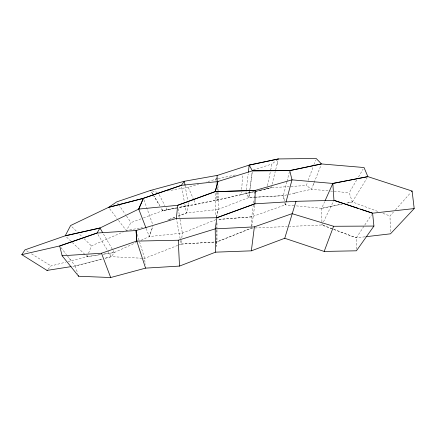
<?xml version="1.0" encoding="UTF-8"?>
<svg xmlns="http://www.w3.org/2000/svg" width="436" height="436" viewBox="0 0 436 436"><rect width="100%" height="100%" fill="white"/><g stroke="black" fill="none" stroke-linecap="round" stroke-linejoin="round"><path stroke-width="0.33" stroke-dasharray="2.18 1.64" d="M216.915 229.81L216.915 241.904L216.327 246.4L216.915 241.882L216.915 222.213L216.915 228.3M251.561 227.385L251.55 228.083L216.915 241.904L215.237 242.018M251.583 225.979L251.741 216.861L253.267 205.258M216.403 192.331L216.67 200.293L217.635 199.841L162.726 210.67L161.206 208.141L162.715 210.648L195.791 204.544L241.124 194.794L241.364 192.113M241.599 189.431L242.89 174.678M178.864 244.961L181.147 244.067L181.599 239.964M181.823 237.903L182.346 233.086M216.507 217.101L218.338 209.367L248.842 197.579L254.777 197.208L248.842 197.579L245.909 193.453L248.166 173.92M249.659 191.409L248.847 197.53L249.724 190.903M249.73 190.848L252.155 172.482M253.55 203.111L253.921 200.304M254.352 197.061L254.504 195.906M249.942 189.229L252.302 171.419M251.763 226.567L254.755 205.084M256.112 191.35L266.816 188.886L267.137 187.327M267.459 185.774L270.353 171.773M270.674 170.214L271.96 163.996L276.773 160.208M216.507 217.079L218.338 209.433L218.098 192.521M266.816 188.886L271.241 187.736L271.693 185.905M272.135 184.134L275.258 171.528M275.705 169.74L277.934 160.748M277.04 164.345L277.487 162.541M286.877 181.812L283.351 195.655L284.403 200.822M287.046 181.153L289.4 171.915M178.133 216.136L186.472 212.986L188.505 205.405L178.836 207.378M251.741 216.861L218.136 219.466L251.746 216.812L285.22 204.86L285.743 202.936M216.381 177.784L215.962 179.191L206.163 182.068M216.142 184.466L215.962 179.114L216.381 177.757M141.068 240.296L149.275 236.546L152.878 226.284M215.891 219.64L182.352 233.113L149.27 236.53L152.638 226.976M290.997 186.461L306.361 185.496L307.582 182.117M308.198 180.428L313.092 166.917M313.909 164.661L315.544 160.159M68.016 261.573L87.249 256.63L87.778 255.294M88.557 253.283L91.418 245.899L123.573 231.761M288.632 194.461L311.522 189.273L320.874 165.511M313.391 184.521L314.018 182.94M321.91 221.864L321.67 208.315L324.667 201.639M332.167 228.802L321.964 224.987L322.722 223.423M323.458 221.908L333.698 200.865M377.625 211.378L352.304 201.933L346.56 203.132L352.31 201.923L349.22 192.756L356.632 180.144M358.485 176.989L363.117 169.108M118.554 220.403L126.298 230.562L131.002 222.6L142.899 218.125M352.304 201.933L367.167 177.784M356.414 249.185L356.321 237.843L371.576 214.725M142.016 258.237L111.338 256.679L104.569 258.406L111.338 256.679L114.265 252.548L136.141 242.541M390.427 231.592L389.991 215.989L393.446 212.087M395.523 209.749L410.728 192.603M48.025 269.29L51.05 265.938L65.754 262.156M177.725 245.408L144.621 258.379L143.575 258.314M216.67 200.266L253.834 191.627L245.909 193.453M178.128 216.103L186.466 212.937L218.338 209.433M169.795 219.286L167.707 220.076L175.523 217.095L170.312 219.09M143.395 217.94L162.726 210.67M253.305 170.018L271.96 163.996M167.228 190.93L188.287 187.306L198.669 184.265M67.476 255.959L75.264 265.971L102.313 258.989L75.259 265.96L71.733 266.521M241.124 194.794L253.97 191.84M260.161 190.216L255.943 191.175L271.241 187.736M260.69 190.096L271.247 187.703L290.452 186.494M286.872 194.859L283.351 195.66L255.311 197.214M293.913 193.262L295.679 192.865M215.962 179.114L217.651 178.749M218.213 178.629L236.247 174.781M321.659 208.343L342.091 204.064L321.67 208.315L295.477 205.814M162.715 210.648L176.689 207.836M126.298 230.562L127.971 230.252M129.65 229.941L142.501 227.565M87.26 256.641L100.76 254.586L87.249 256.63L72.109 242.318M114.259 252.537L103.01 254.243L114.265 252.548L102.956 233.113M364.872 236.83L356.332 237.833L321.975 224.96L289.509 226.442M181.153 244.095L214.681 242.04L181.147 244.067L176.476 218.954M215.237 242.007L216.915 241.904L251.545 228.126L253.85 228.023M255.316 197.181L283.351 195.655L284.523 201.388M255.006 227.974L287.319 226.518M328.019 190.794L311.527 189.268L306.361 185.496M330.374 191.012L349.22 192.756M285.231 204.822L284.757 202.533L285.22 204.86L294.338 205.705M151.946 190.826L157.543 192.385M382.928 213.351L389.991 215.989M333.78 229.391L356.321 237.843M26.64 250.847L28.269 251.855M31.523 253.866L51.05 265.938M66.599 237.113L70.736 241.021M71.902 226.796L77.107 231.887M79.712 234.437L82.311 236.982M84.044 238.683L91.418 245.899M60.98 247.621L66.501 254.717M69.422 258.466L70.398 259.714M109.709 208.79L117.093 218.48M117.644 203.154L118.238 204.015M118.532 204.451L125.361 214.392M126.549 216.12L131.002 222.6M97.936 234.508L111.338 256.679M153.586 195.486L154.349 196.75M155.107 198.015L159.674 205.59L153.586 195.486M159.162 194.701L164.912 205.65M166.061 207.841L167.211 210.032M188.287 187.306L193.448 199.154M193.916 200.233L195.791 204.544M146.196 228.524L149.275 236.546M143.978 199.999L152.513 223.908M75.259 265.96L77.777 273.683M137.28 234.421L144.621 258.379L145.21 264.467M181.589 187.066L184.199 200.914M184.842 204.31L186.472 212.986M185.142 185.791L187.649 200.418M187.987 202.386L188.516 205.454M178.27 208.768L179.725 217.46M180.019 219.194L182.352 233.113M215.27 193.361L215.809 216.18M217.357 187.638L217.428 190.75M217.46 192.216L217.635 199.895M321.942 223.946L321.964 224.987M218 185.545L218.093 192.02M152.829 194.222L151.308 191.698L152.823 194.216"/><path stroke-width="0.65" d="M176.378 218.42L177.686 205.296L215.226 191.622L255.218 190.461L254.94 203.77L216.915 217.717L176.378 218.42L136.081 230.502L136.8 241.097L178.259 240.22L215.215 228.878L254.379 226.862L292.071 213.667L333.589 226.273L373.93 226.061L372.589 213.199L360.518 209.176M248.367 172.187L249.185 165.097L278.381 158.944L316.155 158.47L321.495 163.925L289.727 170.629L252.379 170.814L249.185 165.097L217.079 175.501M145.57 268.129L136.784 241.059L136.092 230.535L97.043 233.031L59.694 245.969L62.135 255.779L78.622 276.255L110.679 277.53L145.57 268.129L179.507 266.085L215.569 252.166L251.354 250.836L254.379 226.862M215.569 252.182L215.215 228.878L216.915 217.733M254.858 193.213L255.229 190.401L292.006 179.85L332.821 183.458L367.87 176.635L412.107 191.044L414.2 208.572L390.487 233.821L365.94 236.704M286.07 201.732L292.011 179.839L289.733 170.601L252.373 170.858L217.94 181.48L215.231 191.687L255.229 190.401M414.2 208.572L372.595 213.188L333.949 200.347L296.006 201.328L284.741 238.274L251.354 250.836M284.741 238.269L324.171 251.436L333.589 226.273M138.735 209.084L143.373 198.315L181.262 185.344L217.946 181.572L215.226 191.611L177.686 205.291L138.735 209.084L99.986 228.012L65.226 235.816L70.605 225.521L108.602 207.334L143.39 198.347L138.719 209.04L145.978 227.952M325.147 200.565L332.832 183.431L367.859 176.651L364.044 167.533L321.485 163.947L289.733 170.596M102.662 232.611L99.98 228.001L97.054 233.053L59.683 245.953L21.8 254.64L47.017 270.407L71.144 266.614M21.8 254.64L25.015 249.844L65.226 235.811L99.98 228.001M373.93 226.061L356.425 250.804L324.171 251.436M411.421 191.824L412.107 191.044M47.017 270.407L47.273 270.124M277.977 159.26L278.381 158.944L249.185 165.097M216.915 217.678L254.929 203.825L296.011 201.312M62.135 255.779L101.506 253.245L136.784 241.059M185.06 185.311L184.368 181.267L150.54 190.423L116.75 201.857L108.624 207.367L143.368 198.293L181.272 185.393L184.368 181.267L217.074 175.435L217.215 181.599M150.545 190.434L151.014 190.565M358.103 208.375L333.954 200.331L332.832 183.431M101.506 253.245L110.679 277.53M78.409 275.612L78.622 276.255M178.259 240.22L179.507 266.085"/></g></svg>
